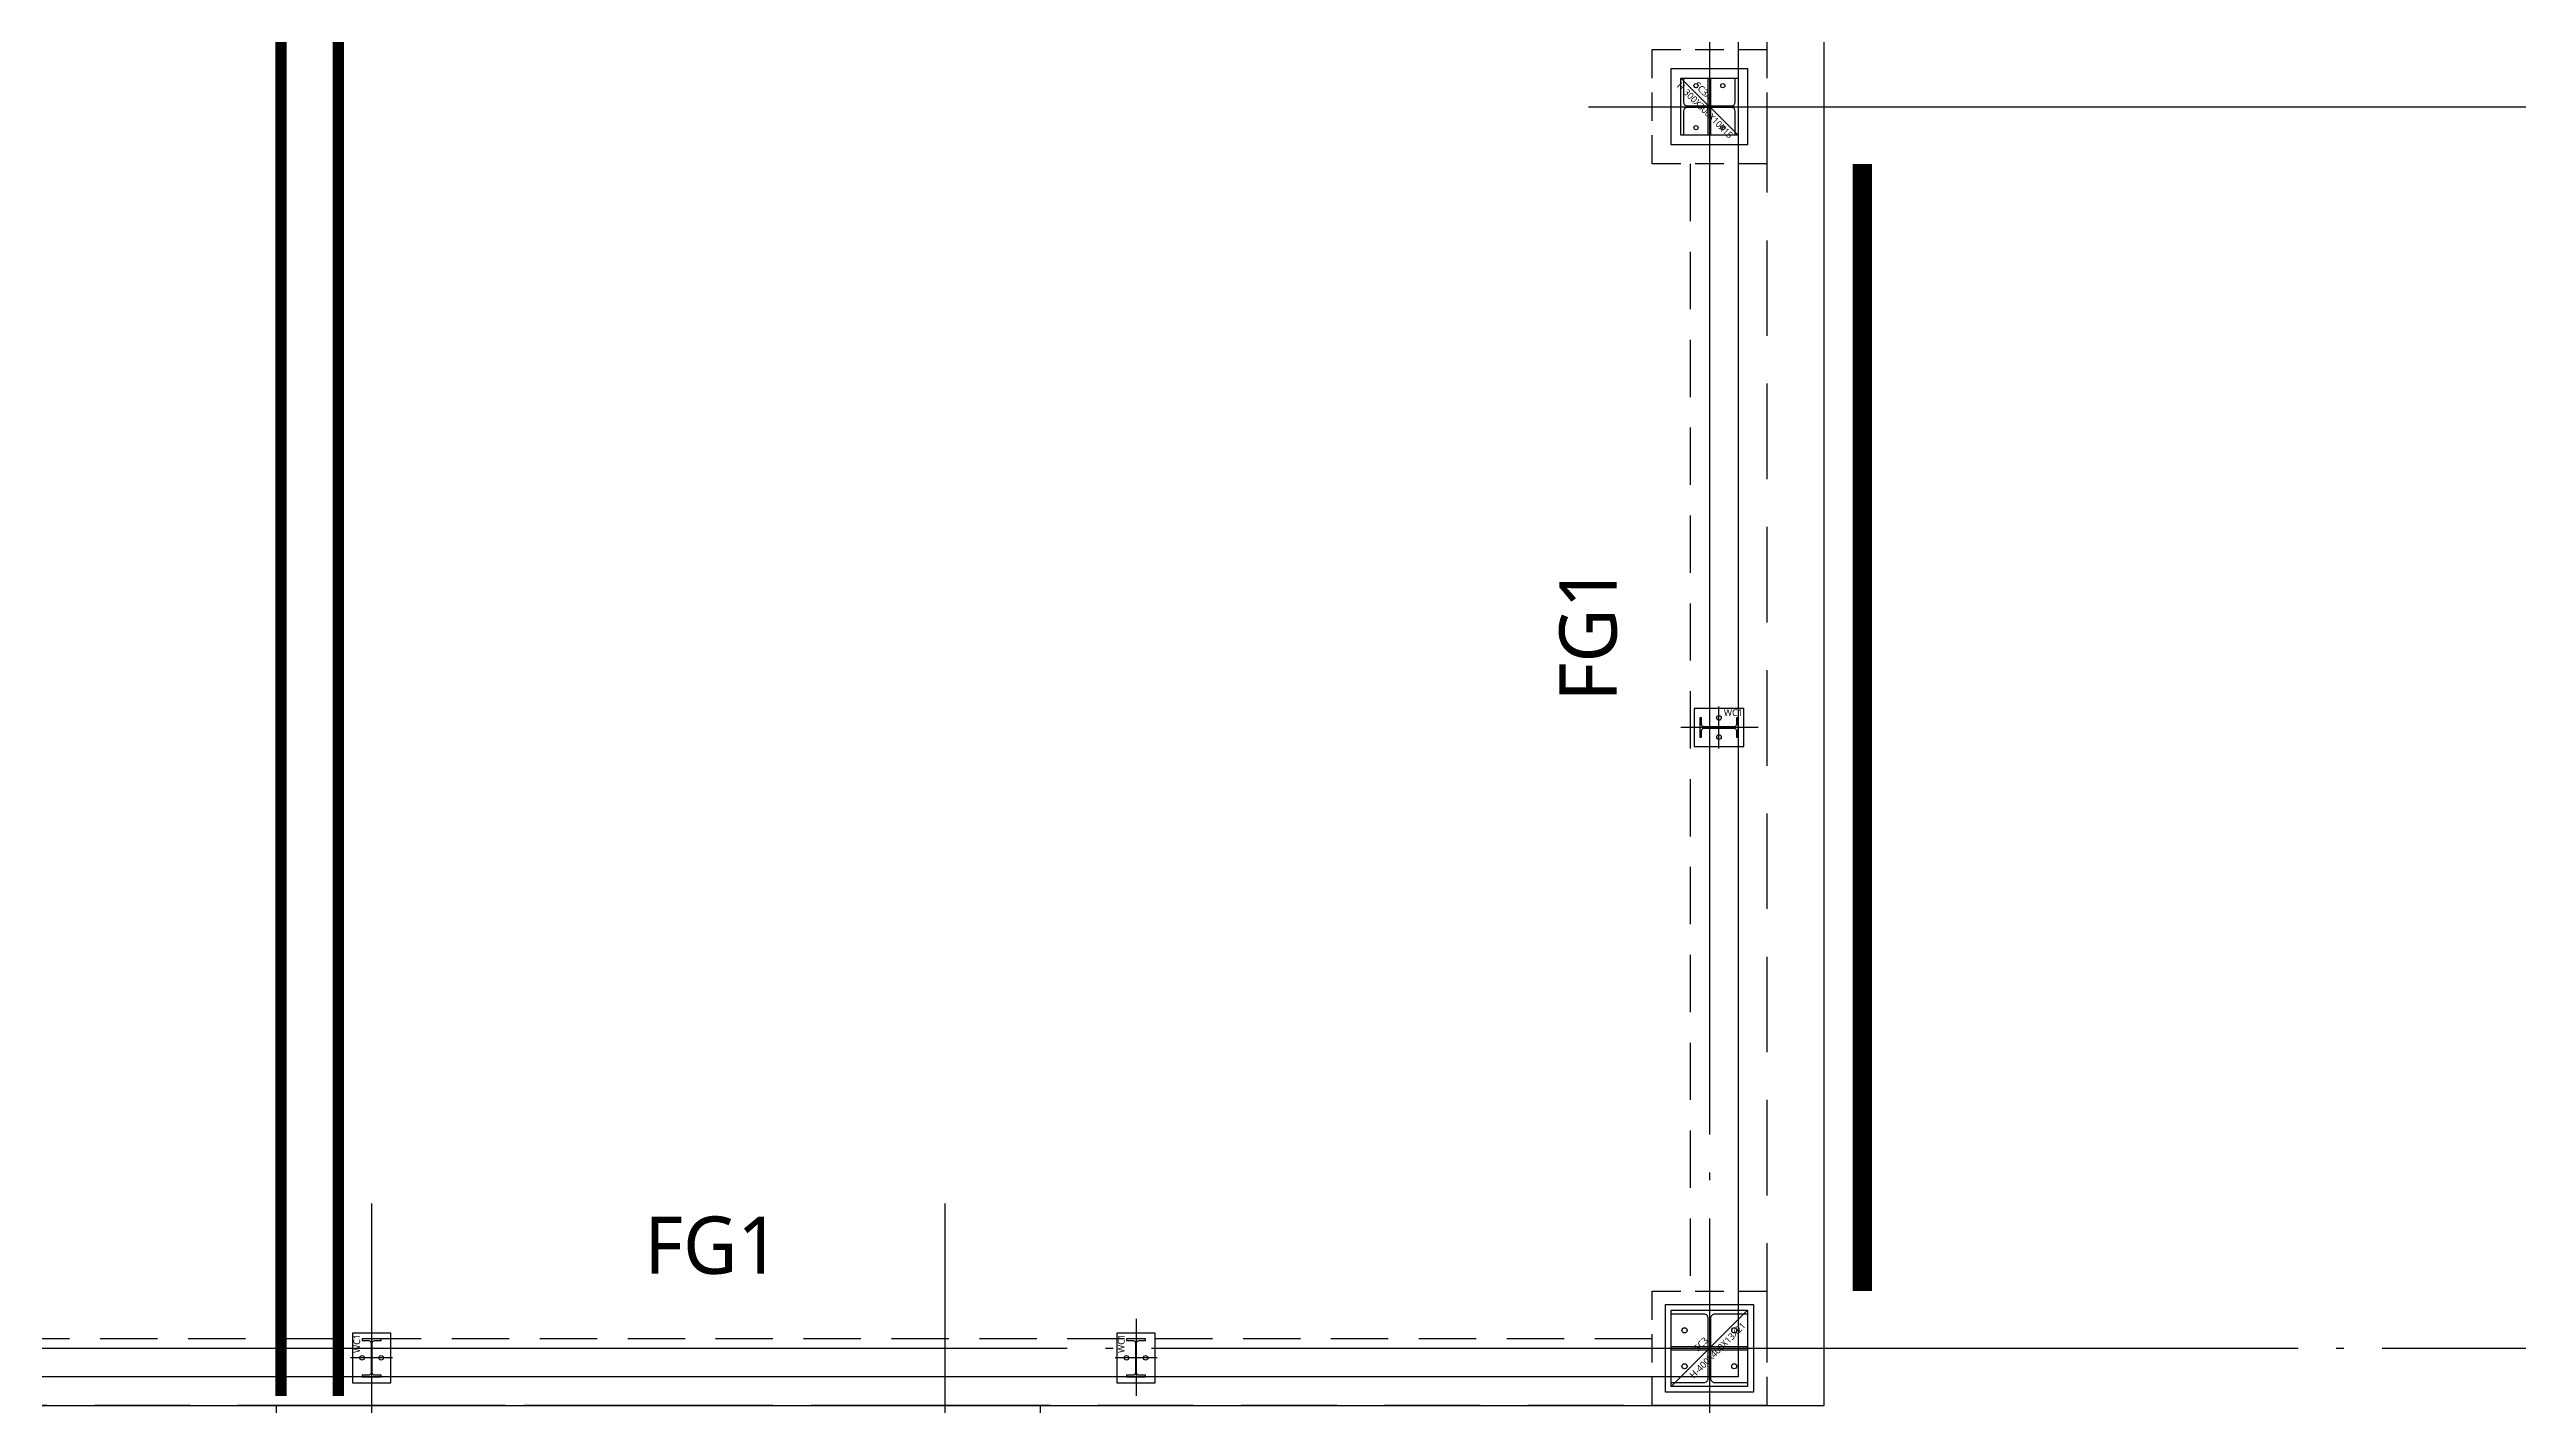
# Model space of a CAD drawing. Header units: millimetres. Extents: x -734060 to 504600, y -7739 to 118800.
# Drawn here: x 103814 to 116734, y 42600 to 49700 of the extents above; entities that cross this region are included whole.
import ezdxf
from ezdxf.enums import TextEntityAlignment as Align

# ---------------------------------------------------------------- set-up
doc = ezdxf.new("R2010")
doc.units = ezdxf.units.MM
doc.header["$LTSCALE"] = 200
for name, pattern in [('CEN-GAUN', [32.2, 30, -1, 0.2, -1]), ('CONTINOUS', [0]), ('DASH', [0.35, 0.25, -0.1]), ('HID', [2.3, 1.5, -0.8]), ('HID2-GAUN', [3.75, 2.5, -1.25]), ('HIDDEN', [0.375, 0.25, -0.125]), ('PHANTOM2', [1.25, 0.625, -0.125, 0.125, -0.125, 0.125, -0.125])]:
    doc.linetypes.add(name, pattern=pattern)
doc.layers.get('DEFPOINTS').update_dxf_attribs({"color": 137})
for name, color, linetype in [('0-TEXT SLAB', 7, 'Continuous'), ('09GIRDER', 2, 'Continuous'), ('CEN', 1, 'CEN-GAUN'), ('ETC', 8, 'Continuous'), ('G', 3, 'Continuous'), ('Slab Line', 7, 'Continuous'), ('STEEL BASE', 13, 'Continuous'), ('WAL', 3, 'Continuous'), ('Z-하부구조체', 6, 'HIDDEN'), ('브레이싱', 8, 'Continuous')]:
    doc.layers.add(name, color=color, linetype=linetype)
doc.layers.add('TEMP', color=171, linetype='Continuous', plot=False)
doc.styles.add('스타일1', font='malgun.ttf')
doc.styles.add('울릉도L', font='malgun.ttf')

# ---------------------------------------------------------------- blocks, each defined once
blk = doc.blocks.new('X-S-PDH')
at = {"layer": 'Z-하부구조체', "color": 251, "ltscale": 3}
for points in [[(70700, -36200), (71300, -36200), (71300, -36800), (70700, -36800)], [(70700, -42700), (71300, -42700), (71300, -43300), (70700, -43300)]]:
    blk.add_lwpolyline(points, close=True, dxfattribs=at)
blk = doc.blocks.new('S-SC3A')
at = {"layer": '09GIRDER'}
blk.add_lwpolyline([(-150, -150), (-150, -135), (-23, -135, 0.414214), (-5, -117), (-5, 117, 0.414214), (-23, 135), (-150, 135), (-150, 150), (150, 150), (150, 135), (23, 135, 0.414214), (5, 117), (5, -117, 0.414214), (23, -135), (150, -135), (150, -150)], format="xyb", close=True, dxfattribs=at)
at = {"layer": 'DEFPOINTS'}
blk.add_line((-150, -150), (150, 150), dxfattribs=at)
blk.add_lwpolyline([(-150, 150), (150, 150), (150, -150), (-150, -150)], close=True, dxfattribs=at)
at = {"layer": 'STEEL BASE'}
for points in [[(-200, 200), (200, 200), (200, -200), (-200, -200)], [(-150, 6), (-5, 6), (-5, -6), (-150, -6)], [(5, 6), (150, 6), (150, -6), (5, -6)]]:
    blk.add_lwpolyline(points, close=True, dxfattribs=at)
for centre in [(-110, 70), (110, 70), (-110, -70), (110, -70)]:
    blk.add_circle(centre, 11, dxfattribs=at)
at = {"layer": 'DEFPOINTS', "style": '스타일1'}
blk.add_text('H-300X300X10X15', height=35, rotation=45, dxfattribs=at).set_placement((19, -23), align=Align.MIDDLE_CENTER)
blk.add_text('SC3A', height=35, rotation=45, dxfattribs=at).set_placement((-109, -83))
blk = doc.blocks.new('S-WC1')
at = {"layer": 'DEFPOINTS'}
for p, q in [((0, 205), (0, -199)), ((110, 0), (-110, 0))]:
    blk.add_line(p, q, dxfattribs=at)
at = {"layer": 'STEEL BASE'}
blk.add_lwpolyline([(100, 130), (-100, 130), (-100, -130), (100, -130)], close=True, dxfattribs=at)
for centre in [(-50, 0), (50, 0)]:
    blk.add_circle(centre, 12, dxfattribs=at)
at = {"layer": 'WAL'}
blk.add_lwpolyline([(50, -100), (50, -91), (16, -91, -0.414214), (3, -78), (3, 78, -0.414214), (16, 91), (50, 91), (50, 100), (-50, 100), (-50, 91), (-16, 91, -0.414214), (-3, 78), (-3, -78, -0.414214), (-16, -91), (-50, -91), (-50, -100)], format="xyb", close=True, dxfattribs=at)
at = {"layer": 'TEMP', "style": '스타일1'}
blk.add_text('WC1', height=35, rotation=90, dxfattribs=at).set_placement((-60, 26))
blk = doc.blocks.new('S-SC3')
at = {"layer": '09GIRDER'}
blk.add_lwpolyline([(-200, -200), (-200, -179), (-28, -179, 0.414214), (-6, -157), (-6, 157, 0.414214), (-28, 179), (-200, 179), (-200, 200), (200, 200), (200, 179), (28, 179, 0.414214), (6, 157), (6, -157, 0.414214), (28, -179), (200, -179), (200, -200)], format="xyb", close=True, dxfattribs=at)
at = {"layer": 'DEFPOINTS'}
blk.add_line((-200, -200), (200, 200), dxfattribs=at)
blk.add_lwpolyline([(-200, 200), (200, 200), (200, -200), (-200, -200)], close=True, dxfattribs=at)
at = {"layer": 'STEEL BASE'}
for points in [[(-230, 230), (230, 230), (230, -230), (-230, -230)], [(-200, 10), (-6, 10), (-6, -10), (-200, -10)], [(6, 10), (200, 10), (200, -10), (6, -10)]]:
    blk.add_lwpolyline(points, close=True, dxfattribs=at)
for centre in [(-130, 94), (130, 94), (-130, -94), (130, -94)]:
    blk.add_circle(centre, 13.5, dxfattribs=at)
at = {"layer": 'DEFPOINTS', "style": '스타일1'}
for s, p in [('H-400X400X13X21', (43, -10)), ('SC3', (-44, 22))]:
    blk.add_text(s, height=35, rotation=45, dxfattribs=at).set_placement(p, align=Align.MIDDLE_CENTER)
blk = doc.blocks.new('x-stu-1Fcol')
at = {"layer": 'CEN', "linetype": 'CONTINOUS'}
blk.add_line((70853, -36500), (71153, -36500), dxfattribs=at)
at = {"rotation": 270}
for name, p in [('S-SC3A', (71000, -36500)), ('S-WC1', (71050, -39750))]:
    blk.add_blockref(name, p, dxfattribs=at)
for name, p in [('S-WC1', (64000, -43050)), ('S-WC1', (68000, -43050)), ('S-SC3', (71000, -43000))]:
    blk.add_blockref(name, p)

msp = doc.modelspace()

# ---------------------------------------------------------------- linework, layer by layer
at = {"layer": '0-TEXT SLAB', "const_width": 60}
msp.add_lwpolyline([(105025.41, 42650), (105025.41, 71700)], dxfattribs=at)
msp.add_lwpolyline([(105025.41, 42650), (105025.41, 71700)], dxfattribs=at)
at = {"layer": '0-TEXT SLAB', "linetype": 'HID', "ltscale": 3, "const_width": 60}
msp.add_lwpolyline([(105325.41, 42650), (105325.41, 71700)], dxfattribs=at)
msp.add_lwpolyline([(105325.41, 42650), (105325.41, 71700)], dxfattribs=at)
at = {"layer": 'CEN'}
for p, q in [((112500, 95100), (112500, 32900)), ((111868.113, 49400), (117500, 49400)), ((105500, 43658.751), (105500, 12243.645)), ((108500, 43658.751), (108500, 12243.645)), ((32300, 42900), (117500, 42900))]:
    msp.add_line(p, q, dxfattribs=at)
at = {"layer": 'DEFPOINTS'}
msp.add_lwpolyline([(41350, 86050), (112650, 86050), (112650, 42750), (41350, 42750)], close=True, dxfattribs=at)
at = {"layer": 'ETC', "linetype": 'DASH', "ltscale": 20}
msp.add_lwpolyline([(109000, 11490), (109000, 42600), (105000, 42600), (105000, 11590)], dxfattribs=at)
at = {"layer": 'G', "color": 7, "linetype": 'HID2-GAUN'}
msp.add_lwpolyline([(41200, 86200), (112800, 86200), (112800, 42600), (41200, 42600)], close=True, dxfattribs=at)
at = {"layer": 'G', "color": 252, "linetype": 'HID'}
for points in [[(112400, 55600), (112400, 49700)], [(112400, 49100), (112400, 43200)], [(112200, 42950), (112200, 42950), (102800, 42950)]]:
    msp.add_lwpolyline(points, dxfattribs=at)
at = {"layer": 'Slab Line'}
msp.add_lwpolyline([(112800, 86200), (41200, 86200), (41200, 42600), (112800, 42600), (113100, 42600), (113100, 56870), (112800, 56870)], dxfattribs=at)
at = {"layer": '브레이싱', "linetype": 'PHANTOM2', "ltscale": 10, "const_width": 100}
msp.add_lwpolyline([(113300, 49100), (113300, 43200)], dxfattribs=at)

# ---------------------------------------------------------------- block references
for name in ['X-S-PDH', 'x-stu-1Fcol']:
    msp.add_blockref(name, (41500, 85900))

# ---------------------------------------------------------------- texts
at = {"layer": 'DEFPOINTS', "style": '울릉도L'}
msp.add_text('FG1', height=300, rotation=90, dxfattribs=at).set_placement((112014.642, 46641.936, 0), align=Align.CENTER)
msp.add_text('FG1', height=300, dxfattribs=at).set_placement((107282.037, 43290.11, 0), align=Align.CENTER)

doc.saveas('drawing.dxf')
